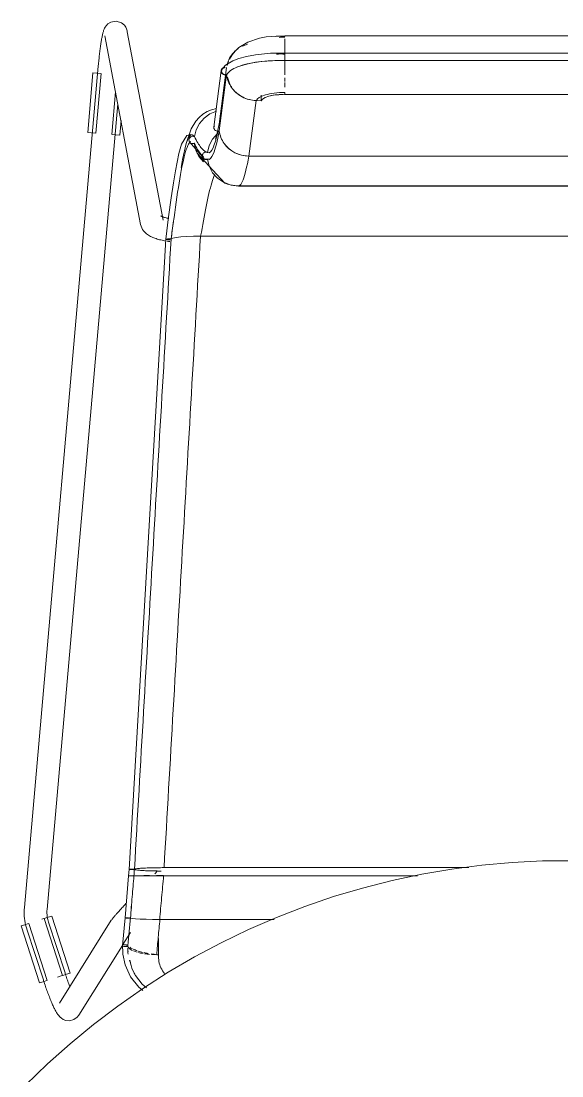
# Model space of a CAD drawing. Header units: millimetres. Extents: x 155927 to 295199, y -4084 to 97293.
# Drawn here: x 177586 to 177871, y 12593 to 13148 of the extents above; entities that cross this region are included whole.
import ezdxf

# ---------------------------------------------------------------- set-up
doc = ezdxf.new("R2010")
doc.units = ezdxf.units.MM
doc.header["$MEASUREMENT"] = 0
doc.layers.add('I-FURN', color=8, linetype='CONTINUOUS', lineweight=9)

msp = doc.modelspace()

# ---------------------------------------------------------------- linework, layer by layer
at = {"layer": 'I-FURN'}
for p, q in [((177633.62, 13147.84), (177631.97, 13146.8)), ((177636.38, 13148.32), (177633.62, 13147.84)), ((177639.13, 13147.49), (177636.38, 13148.32)), ((177639.13, 13147.49), (177640.71, 13146.17)), ((177629.46, 13142.13), (177629.35, 13141.71)), ((177629.56, 13142.53), (177629.46, 13142.13)), ((177629.68, 13142.93), (177629.56, 13142.53)), ((177629.8, 13143.32), (177629.68, 13142.93)), ((177629.95, 13143.73), (177629.8, 13143.32)), ((177630.12, 13144.15), (177629.95, 13143.73)), ((177630.33, 13144.63), (177630.12, 13144.15)), ((177630.63, 13145.19), (177630.33, 13144.63)), ((177631.11, 13145.89), (177630.63, 13145.19)), ((177631.97, 13146.8), (177631.11, 13145.89)), ((177640.71, 13146.17), (177641.46, 13145.09)), ((177641.46, 13145.09), (177641.83, 13144.29)), ((177641.83, 13144.29), (177642.05, 13143.66)), ((177642.05, 13143.66), (177642.18, 13143.15)), ((177642.18, 13143.15), (177642.27, 13142.73)), ((177661.08, 13043.44), (177642.27, 13142.73)), ((177628.4, 13136.66), (177628.31, 13136.06)), ((177628.49, 13137.24), (177628.4, 13136.66)), ((177628.59, 13137.81), (177628.49, 13137.24)), ((177628.68, 13138.36), (177628.59, 13137.81)), ((177628.77, 13138.9), (177628.68, 13138.36)), ((177628.87, 13139.41), (177628.77, 13138.9)), ((177628.96, 13139.91), (177628.87, 13139.41)), ((177629.06, 13140.39), (177628.96, 13139.91)), ((177629.15, 13140.84), (177629.06, 13140.39)), ((177629.25, 13141.29), (177629.15, 13140.84)), ((177629.35, 13141.71), (177629.25, 13141.29)), ((177630.48, 13140.5), (177649.29, 13041.21)), ((177701.09, 13134.4), (177705.8, 13137.27)), ((177705.8, 13137.27), (177711.95, 13139.29)), ((177711.95, 13139.29), (177715.45, 13139.95)), ((177715.45, 13139.95), (177720.66, 13140.46)), ((177720.66, 13140.46), (177725.18, 13140.55)), ((177725.18, 13140.55), (177725.18, 13140.38)), ((178020.03, 13140.55), (177725.18, 13140.55)), ((177725.18, 13140.25), (177725.18, 13140.53)), ((177725.18, 13137.3), (177725.18, 13139.05)), ((177725.18, 13134.45), (177725.18, 13137.03)), ((177627.7, 13131.43), (177627.61, 13130.72)), ((177627.78, 13132.13), (177627.7, 13131.43)), ((177627.87, 13132.81), (177627.78, 13132.13)), ((177627.95, 13133.49), (177627.87, 13132.81)), ((177628.04, 13134.15), (177627.95, 13133.49)), ((177628.13, 13134.8), (177628.04, 13134.15)), ((177628.22, 13135.44), (177628.13, 13134.8)), ((177628.31, 13136.06), (177628.22, 13135.44)), ((177697.44, 13130.5), (177699.11, 13132.57)), ((177699.11, 13132.57), (177701.09, 13134.4)), ((177709.73, 13130.56), (177717.62, 13131.36)), ((177717.62, 13131.36), (177725.18, 13131.51)), ((177725.18, 13134.29), (177725.18, 13131.27)), ((177725.18, 13131.26), (177725.18, 13134.28)), ((178020.03, 13131.51), (177725.18, 13131.51)), ((177725.18, 13127.55), (177725.18, 13131.51)), ((177725.18, 13131.51), (177725.18, 13131.44)), ((177725.18, 13131.44), (177725.18, 13131.24)), ((177725.18, 13131.24), (177725.18, 13130.94)), ((177725.18, 13130.94), (177725.18, 13130.55)), ((177627.08, 13125.56), (177627.01, 13124.81)), ((177627.15, 13126.31), (177627.08, 13125.56)), ((177627.22, 13127.06), (177627.15, 13126.31)), ((177627.3, 13127.8), (177627.22, 13127.06)), ((177627.38, 13128.54), (177627.3, 13127.8)), ((177627.45, 13129.27), (177627.38, 13128.54)), ((177627.53, 13130), (177627.45, 13129.27)), ((177627.61, 13130.72), (177627.53, 13130)), ((177693.97, 13125.12), (177697.8, 13127.42)), ((177696.11, 13128.23), (177697.44, 13130.5)), ((177697.8, 13127.42), (177700.97, 13128.61)), ((177700.97, 13128.61), (177705.01, 13129.69)), ((177703.84, 13125.35), (177701.02, 13124.47)), ((177707.34, 13126.15), (177703.84, 13125.35)), ((177705.01, 13129.69), (177709.73, 13130.56)), ((177712.78, 13126.98), (177707.34, 13126.15)), ((177718.77, 13127.46), (177712.78, 13126.98)), ((177725.18, 13127.55), (177718.77, 13127.46)), ((177725.18, 13130.55), (177725.18, 13130.09)), ((177725.18, 13130.09), (177725.18, 13129.6)), ((177725.18, 13129.6), (177725.18, 13129.1)), ((177725.18, 13129.1), (177725.18, 13128.63)), ((177725.18, 13128.63), (177725.18, 13128.21)), ((177725.18, 13128.21), (177725.18, 13127.88)), ((177725.18, 13127.88), (177725.18, 13127.66)), ((177725.18, 13127.66), (177725.18, 13127.55)), ((177725.18, 13127.58), (177725.18, 13123.76)), ((177725.18, 13123.76), (177725.18, 13127.58)), ((177725.18, 13127.55), (178020.03, 13127.55)), ((177627, 13124.65), (177588.05, 12681.33)), ((177621.43, 13089.63), (177624.19, 13121.04)), ((177624.19, 13121.04), (177626.23, 13120.86)), ((177625.66, 13089.26), (177628.42, 13120.67)), ((177626.23, 13120.86), (177628.29, 13120.68)), ((177627.01, 13124.81), (177627, 13124.65)), ((177687.87, 13092.46), (177691.72, 13122.24)), ((177690.7, 13090.55), (177694.54, 13120.26)), ((177690.72, 13094.1), (177694.56, 13123.8)), ((177692.08, 13122.74), (177693.97, 13125.12)), ((177693.79, 13117.83), (177694.41, 13122.61)), ((177701.02, 13124.47), (177700.51, 13124.28)), ((177725.18, 13120.01), (177725.18, 13123.57)), ((177725.18, 13116.54), (177725.18, 13118.38)), ((177725.18, 13116.06), (177725.18, 13113.87)), ((177636.09, 13111.12), (177634.11, 13088.52)), ((177712.82, 13109.39), (177712.82, 13106.39)), ((177714.81, 13108.04), (177716.8, 13108.71)), ((177716.8, 13108.71), (177719.29, 13109.22)), ((177719.29, 13109.22), (177722.14, 13109.54)), ((177722.14, 13109.54), (177725.18, 13109.65)), ((177725.18, 13113.56), (177725.18, 13113.91)), ((178020.03, 13109.7), (177725.18, 13109.7)), ((177725.18, 13109.65), (178020.03, 13109.65)), ((177600.01, 12680.28), (177637.3, 13104.78)), ((177706.25, 13077.18), (177710.11, 13106.46)), ((177710.11, 13106.46), (177712.82, 13106.39)), ((177712.82, 13106.39), (177713.46, 13107.25)), ((177713.46, 13107.25), (177714.81, 13108.04)), ((177680.13, 13097.57), (177678.4, 13095.6)), ((177682.11, 13099.25), (177680.13, 13097.57)), ((177684.31, 13100.63), (177682.11, 13099.25)), ((177685.81, 13099.4), (177682.73, 13097.22)), ((177686.68, 13101.65), (177684.31, 13100.63)), ((177689.32, 13100.8), (177685.81, 13099.4)), ((177689.18, 13102.31), (177686.68, 13101.65)), ((177638.34, 13088.15), (177639.03, 13096.04)), ((177678.4, 13095.6), (177675.89, 13091.49)), ((177680.24, 13094.4), (177678.5, 13091.08)), ((177682.73, 13097.22), (177680.24, 13094.4)), ((177687.92, 13092.7), (177687.86, 13092.23)), ((177687.86, 13092.23), (177687.92, 13091.76)), ((177688.11, 13093.14), (177687.92, 13092.7)), ((177689.47, 13088.59), (177690.84, 13094.88)), ((177623.47, 13089.45), (177621.43, 13089.63)), ((177625.53, 13089.27), (177623.47, 13089.45)), ((177636.29, 13088.33), (177634.23, 13088.51)), ((177638.34, 13088.15), (177636.29, 13088.33)), ((177670.82, 13083.5), (177673.59, 13088.13)), ((177675.89, 13091.49), (177673.22, 13083.86)), ((177673.59, 13088.13), (177675.78, 13088.66)), ((177674.8, 13086.23), (177675, 13086.68)), ((177674.99, 13086.68), (177674.8, 13086.23)), ((177675.29, 13087.08), (177674.99, 13086.68)), ((177675, 13086.68), (177675.3, 13087.08)), ((177675.68, 13087.39), (177675.29, 13087.08)), ((177675.3, 13087.08), (177675.68, 13087.38)), ((177675.68, 13087.38), (177676.14, 13087.58)), ((177676.14, 13087.58), (177675.68, 13087.39)), ((177675.78, 13088.66), (177676.69, 13088.37)), ((177676.63, 13087.66), (177676.14, 13087.58)), ((177676.14, 13087.58), (177676.63, 13087.65)), ((177677.13, 13087.61), (177676.63, 13087.66)), ((177676.63, 13087.65), (177677.13, 13087.61)), ((177677.13, 13087.61), (177677.6, 13087.45)), ((177677.6, 13087.45), (177677.13, 13087.61)), ((177678.5, 13091.08), (177677.6, 13087.45)), ((177689.71, 13089.06), (177687.21, 13086.19)), ((177687.92, 13091.76), (177688.11, 13091.32)), ((177688.11, 13091.32), (177688.41, 13090.93)), ((177688.41, 13090.93), (177688.79, 13090.63)), ((177688.71, 13086.16), (177689.47, 13088.59)), ((177688.79, 13090.63), (177689.24, 13090.44)), ((177689.24, 13090.44), (177689.73, 13090.36)), ((177689.73, 13090.36), (177690.23, 13090.4)), ((177669.42, 13078.5), (177670.82, 13083.5)), ((177673.22, 13083.86), (177671.33, 13075.34)), ((177674.8, 13086.23), (177674.72, 13085.74)), ((177674.72, 13085.74), (177674.78, 13085.26)), ((177674.73, 13085.74), (177674.8, 13086.23)), ((177674.79, 13085.26), (177674.73, 13085.74)), ((177674.78, 13085.26), (177674.97, 13084.8)), ((177674.97, 13084.8), (177674.79, 13085.26)), ((177674.92, 13084.89), (177683.05, 13075.47)), ((177675.08, 13084.62), (177674.95, 13084.83)), ((177675.26, 13084.4), (177674.97, 13084.8)), ((177674.97, 13084.8), (177675.25, 13084.39)), ((177675.25, 13084.39), (177675.63, 13084.08)), ((177675.64, 13084.08), (177675.26, 13084.4)), ((177675.63, 13084.08), (177676.08, 13083.87)), ((177676.09, 13083.87), (177675.64, 13084.08)), ((177676.08, 13083.87), (177676.58, 13083.78)), ((177676.58, 13083.78), (177676.09, 13083.87)), ((177677.08, 13083.81), (177676.58, 13083.78)), ((177676.58, 13083.78), (177677.07, 13083.81)), ((177677.07, 13083.81), (177677.55, 13083.96)), ((177677.55, 13083.96), (177677.08, 13083.81)), ((177678.34, 13080.35), (177677.55, 13083.96)), ((177677.55, 13083.96), (177678.33, 13080.35)), ((177685.45, 13082.79), (177684.56, 13079.08)), ((177687.21, 13086.19), (177685.45, 13082.79)), ((177693.33, 13083.79), (177695.82, 13081.05)), ((177695.82, 13081.05), (177698.93, 13078.97)), ((177667.61, 13069.48), (177669.42, 13078.5)), ((177671.33, 13075.34), (177670.59, 13071.27)), ((177678.33, 13080.35), (177679.97, 13077.02)), ((177679.98, 13077.02), (177678.34, 13080.35)), ((177679.03, 13078.7), (177693.63, 13063)), ((177679.97, 13077.02), (177682.38, 13074.19)), ((177682.38, 13074.19), (177679.98, 13077.02)), ((177681.78, 13077.82), (177681.72, 13077.32)), ((177681.72, 13077.32), (177681.79, 13077.81)), ((177681.79, 13076.83), (177681.72, 13077.32)), ((177681.72, 13077.32), (177681.78, 13076.83)), ((177681.97, 13078.28), (177681.78, 13077.82)), ((177681.78, 13076.83), (177681.97, 13076.37)), ((177681.79, 13077.81), (177681.98, 13078.28)), ((177681.98, 13076.37), (177681.79, 13076.83)), ((177682.27, 13078.68), (177681.97, 13078.28)), ((177681.97, 13076.37), (177682.27, 13075.97)), ((177681.98, 13078.28), (177682.27, 13078.68)), ((177682.27, 13075.97), (177681.98, 13076.37)), ((177682.27, 13078.68), (177682.65, 13078.99)), ((177682.65, 13078.99), (177682.27, 13078.68)), ((177682.65, 13075.66), (177682.27, 13075.97)), ((177682.27, 13075.97), (177682.65, 13075.66)), ((177683.1, 13079.2), (177682.65, 13078.99)), ((177682.65, 13078.99), (177683.1, 13079.19)), ((177683.1, 13075.46), (177682.65, 13075.66)), ((177682.65, 13075.66), (177683.1, 13075.45)), ((177682.75, 13075.6), (177685.63, 13075.55)), ((177683.1, 13079.19), (177683.59, 13079.28)), ((177683.59, 13079.28), (177683.1, 13079.2)), ((177683.59, 13075.37), (177683.1, 13075.46)), ((177683.1, 13075.45), (177683.59, 13075.37)), ((177683.59, 13079.28), (177684.09, 13079.24)), ((177684.09, 13079.24), (177683.59, 13079.28)), ((177684.09, 13075.41), (177683.59, 13075.37)), ((177683.59, 13075.37), (177684.09, 13075.41)), ((177683.88, 13079.36), (177684.31, 13079.18)), ((177684.09, 13079.24), (177684.56, 13079.08)), ((177684.56, 13079.08), (177684.09, 13079.24)), ((177684.56, 13075.57), (177684.09, 13075.41)), ((177684.09, 13075.41), (177684.56, 13075.57)), ((177684.56, 13075.57), (177685.45, 13071.86)), ((177698.93, 13078.97), (177702.48, 13077.66)), ((177702.48, 13077.66), (177706.25, 13077.18)), ((178038.96, 13077.18), (177706.25, 13077.18)), ((177706.25, 13077.18), (178038.96, 13077.18)), ((177685.45, 13071.86), (177687.21, 13068.46)), ((177687.21, 13068.47), (177685.46, 13071.86)), ((177666.58, 13063.16), (177667.61, 13069.48)), ((177689.72, 13065.6), (177687.21, 13068.47)), ((177687.21, 13068.46), (177689.71, 13065.59)), ((177689.71, 13065.59), (177692.85, 13063.42)), ((177692.85, 13063.42), (177689.72, 13065.6)), ((177665.4, 13055.15), (177666.58, 13063.16)), ((177692.54, 13063.6), (177697, 13061.87)), ((177696.42, 13062.06), (177692.85, 13063.42)), ((177692.85, 13063.42), (177696.42, 13062.05)), ((177693.63, 13063), (177695.56, 13062.29)), ((177700.21, 13061.58), (177696.42, 13062.06)), ((177696.42, 13062.05), (177700.21, 13061.58)), ((177697, 13061.87), (177700.75, 13061.43)), ((178045, 13061.58), (177700.21, 13061.58)), ((177700.21, 13061.58), (178045, 13061.58)), ((177700.75, 13061.43), (178005.55, 13061.43)), ((177664.04, 13045.22), (177665.4, 13055.15)), ((177659.87, 13045.67), (177659.89, 13045.66)), ((177659.89, 13045.66), (177659.96, 13045.61)), ((177659.96, 13045.61), (177660.05, 13045.57)), ((177660.05, 13045.57), (177660.2, 13045.49)), ((177660.2, 13045.49), (177660.4, 13045.4)), ((177660.4, 13045.4), (177660.63, 13045.31)), ((177660.63, 13045.31), (177660.9, 13045.21)), ((177660.9, 13045.21), (177661.2, 13045.1)), ((177661.2, 13045.1), (177661.54, 13044.99)), ((177661.54, 13044.99), (177661.9, 13044.89)), ((177661.9, 13044.89), (177662.3, 13044.78)), ((177662.3, 13044.78), (177662.72, 13044.67)), ((177662.49, 13033.36), (177664.04, 13045.22)), ((177662.72, 13044.67), (177663.16, 13044.57)), ((177663.16, 13044.57), (177663.63, 13044.47)), ((177663.63, 13044.47), (177664.13, 13044.37)), ((177649.29, 13041.21), (177649.55, 13040.22)), ((177649.55, 13040.22), (177649.92, 13039.33)), ((177649.92, 13039.33), (177650.35, 13038.54)), ((177650.35, 13038.54), (177650.84, 13037.85)), ((177650.84, 13037.85), (177651.35, 13037.25)), ((177651.35, 13037.25), (177651.87, 13036.73)), ((177651.87, 13036.73), (177652.4, 13036.28)), ((177652.4, 13036.28), (177652.93, 13035.88)), ((177662.48, 13033.36), (177643.2, 12701.45)), ((177652.93, 13035.88), (177653.47, 13035.52)), ((177653.47, 13035.52), (177654.01, 13035.19)), ((177654.01, 13035.19), (177654.54, 13034.9)), ((177654.54, 13034.9), (177655.09, 13034.63)), ((177655.09, 13034.63), (177655.65, 13034.38)), ((177655.65, 13034.38), (177656.23, 13034.15)), ((177656.23, 13034.15), (177656.81, 13033.93)), ((177656.81, 13033.93), (177657.4, 13033.72)), ((177657.4, 13033.72), (177658, 13033.53)), ((177658, 13033.53), (177658.62, 13033.34)), ((177658.62, 13033.34), (177659.25, 13033.17)), ((177659.25, 13033.17), (177659.89, 13033.01)), ((177659.89, 13033.01), (177660.55, 13032.86)), ((177660.55, 13032.86), (177661.22, 13032.71)), ((177661.22, 13032.71), (177661.9, 13032.58)), ((177661.9, 13032.58), (177662.59, 13032.45)), ((177662.55, 13033.31), (177662.48, 13033.36)), ((177662.56, 13033.41), (177662.49, 13033.36)), ((177662.48, 13033.36), (177662.56, 13033.41)), ((177662.49, 13033.36), (177662.55, 13033.31)), ((177662.55, 13033.31), (177662.74, 13033.26)), ((177662.73, 13033.26), (177662.55, 13033.31)), ((177662.75, 13033.46), (177662.56, 13033.41)), ((177662.56, 13033.41), (177662.75, 13033.46)), ((177663.02, 13033.21), (177662.73, 13033.26)), ((177662.74, 13033.26), (177663.03, 13033.21)), ((177663.05, 13033.51), (177662.75, 13033.46)), ((177662.75, 13033.46), (177663.05, 13033.51)), ((177663.4, 13033.18), (177663.02, 13033.21)), ((177663.03, 13033.21), (177663.4, 13033.18)), ((177663.44, 13033.54), (177663.05, 13033.51)), ((177663.05, 13033.51), (177663.43, 13033.54)), ((177663.3, 13032.34), (177664.01, 13032.23)), ((177663.4, 13033.18), (177663.86, 13033.16)), ((177663.85, 13033.16), (177663.4, 13033.18)), ((177663.43, 13033.54), (177663.89, 13033.56)), ((177663.89, 13033.56), (177663.44, 13033.54)), ((177664.34, 13033.15), (177663.85, 13033.16)), ((177663.86, 13033.16), (177664.35, 13033.15)), ((177664.39, 13033.57), (177663.89, 13033.56)), ((177663.89, 13033.56), (177664.38, 13033.57)), ((177664.01, 13032.23), (177664.74, 13032.13)), ((177664.84, 13033.15), (177664.34, 13033.15)), ((177664.35, 13033.15), (177664.84, 13033.15)), ((177664.38, 13033.57), (177664.88, 13033.57)), ((177664.88, 13033.57), (177664.39, 13033.57)), ((177665.35, 13033.55), (177664.88, 13033.57)), ((177664.88, 13033.57), (177665.35, 13033.55)), ((177665.35, 13033.55), (177666.26, 13033.95)), ((177666.26, 13033.95), (177665.35, 13033.55)), ((177668, 13034.32), (177666.26, 13033.95)), ((177666.26, 13033.95), (177667.99, 13034.31)), ((177668, 13034.32), (177670.46, 13034.63)), ((177670.5, 13034.63), (177668, 13034.32)), ((177670.49, 13034.63), (177673.55, 13034.86)), ((177673.6, 13034.87), (177670.5, 13034.63)), ((177673.6, 13034.87), (177677.07, 13035.02)), ((177677.13, 13035.02), (177673.6, 13034.87)), ((177677.13, 13035.02), (177680.82, 13035.08)), ((177680.9, 13035.08), (177677.13, 13035.02)), ((178064.3, 13035.08), (177680.9, 13035.08)), ((177680.9, 13035.08), (178064.3, 13035.08)), ((177829.01, 12703.66), (177813.14, 12701.6)), ((177844.94, 12705.08), (177829.01, 12703.66)), ((177860.92, 12705.87), (177844.94, 12705.08)), ((177876.92, 12706.02), (177860.92, 12705.87)), ((177642.92, 12698.09), (177641.1, 12675.89)), ((177642.99, 12698.09), (177642.92, 12698.09)), ((177642.92, 12698.09), (177642.99, 12698.09)), ((177642.93, 12698.09), (177643.19, 12701.45)), ((177642.99, 12698.09), (177642.93, 12698.09)), ((177642.93, 12698.09), (177642.99, 12698.09)), ((177643.47, 12698.09), (177643.18, 12698.09)), ((177643.18, 12698.09), (177643.47, 12698.09)), ((177643.26, 12701.48), (177643.2, 12701.45)), ((177643.2, 12701.45), (177643.27, 12701.42)), ((177643.45, 12701.51), (177643.26, 12701.48)), ((177643.27, 12701.42), (177643.46, 12701.4)), ((177643.74, 12701.53), (177643.45, 12701.51)), ((177643.46, 12701.4), (177643.75, 12701.37)), ((177643.86, 12698.1), (177643.47, 12698.1)), ((177643.85, 12698.09), (177643.47, 12698.09)), ((177643.47, 12698.09), (177643.85, 12698.09)), ((177643.48, 12698.1), (177643.86, 12698.1)), ((177644.13, 12701.55), (177643.74, 12701.53)), ((177643.75, 12701.37), (177644.13, 12701.36)), ((177644.31, 12698.09), (177643.85, 12698.09)), ((177643.85, 12698.09), (177644.3, 12698.09)), ((177643.86, 12698.1), (177644.31, 12698.1)), ((177644.31, 12698.1), (177643.86, 12698.1)), ((177644.58, 12701.56), (177644.13, 12701.55)), ((177644.13, 12701.36), (177644.58, 12701.35)), ((177644.3, 12698.09), (177644.79, 12698.08)), ((177644.31, 12698.1), (177644.8, 12698.1)), ((177644.8, 12698.1), (177644.31, 12698.1)), ((177644.8, 12698.08), (177644.31, 12698.09)), ((177645.07, 12701.56), (177644.58, 12701.56)), ((177644.58, 12701.35), (177645.07, 12701.34)), ((177644.79, 12698.08), (177645.29, 12698.08)), ((177644.8, 12698.1), (177645.3, 12698.1)), ((177645.3, 12698.1), (177644.8, 12698.1)), ((177645.29, 12698.08), (177644.8, 12698.08)), ((177645.56, 12701.56), (177645.07, 12701.56)), ((177645.07, 12701.34), (177645.57, 12701.34)), ((177645.76, 12698.09), (177645.29, 12698.08)), ((177645.29, 12698.08), (177645.76, 12698.09)), ((177645.3, 12698.1), (177645.77, 12698.1)), ((177645.77, 12698.1), (177645.3, 12698.1)), ((177646.03, 12701.55), (177645.56, 12701.56)), ((177645.57, 12701.34), (177646.04, 12701.35)), ((177646.65, 12698.07), (177645.76, 12698.09)), ((177645.76, 12698.09), (177646.65, 12698.07)), ((177646.92, 12701.76), (177646.03, 12701.55)), ((177646.04, 12701.35), (177646.94, 12701.14)), ((177648.39, 12698.06), (177646.65, 12698.07)), ((177646.65, 12698.07), (177648.4, 12698.06)), ((177648.41, 12698.13), (177646.66, 12698.11)), ((177646.67, 12698.11), (177648.42, 12698.13)), ((177648.67, 12701.95), (177646.92, 12701.76)), ((177646.94, 12701.14), (177648.69, 12700.95)), ((177650.9, 12698.05), (177648.4, 12698.06)), ((177648.4, 12698.06), (177650.9, 12698.05)), ((177650.91, 12698.14), (177648.41, 12698.13)), ((177648.42, 12698.13), (177650.92, 12698.14)), ((177651.17, 12702.12), (177648.67, 12701.95)), ((177648.69, 12700.95), (177651.19, 12700.79)), ((177654.03, 12698.04), (177650.9, 12698.05)), ((177650.9, 12698.05), (177654.03, 12698.04)), ((177654.04, 12698.15), (177650.91, 12698.14)), ((177650.92, 12698.14), (177654.04, 12698.15)), ((177654.3, 12702.24), (177651.17, 12702.12)), ((177651.19, 12700.79), (177654.31, 12700.66)), ((177657.6, 12698.03), (177654.03, 12698.04)), ((177654.03, 12698.04), (177657.6, 12698.03)), ((177657.87, 12702.32), (177654.3, 12702.24)), ((177654.31, 12700.66), (177657.86, 12700.59)), ((177658.16, 12700.7), (177656.69, 12699.18)), ((177657.6, 12698.15), (177661.38, 12698.16)), ((177661.38, 12698.16), (177657.6, 12698.15)), ((177661.39, 12698.03), (177657.6, 12698.03)), ((177657.6, 12698.03), (177661.39, 12698.03)), ((177657.86, 12700.59), (177660.11, 12700.56)), ((177661.65, 12702.35), (177657.87, 12702.32)), ((177795.13, 12698.03), (177661.39, 12698.03)), ((177661.39, 12698.03), (177795.13, 12698.03)), ((177822.23, 12702.35), (177661.65, 12702.35)), ((177661.65, 12702.35), (177822.23, 12702.35)), ((177797.37, 12698.9), (177781.72, 12695.58)), ((177813.14, 12701.6), (177797.37, 12698.9)), ((177781.72, 12695.58), (177766.22, 12691.63)), ((177750.88, 12687.07), (177735.74, 12681.9)), ((177766.22, 12691.63), (177750.88, 12687.07)), ((177588.05, 12681.33), (177587.97, 12680.19)), ((177638.68, 12680.3), (177639.06, 12680.71)), ((177639.06, 12680.71), (177639.45, 12681.14)), ((177639.45, 12681.14), (177639.86, 12681.57)), ((177639.86, 12681.57), (177640.27, 12682.02)), ((177640.27, 12682.02), (177640.69, 12682.47)), ((177640.69, 12682.47), (177641.12, 12682.93)), ((177641.12, 12682.93), (177641.57, 12683.4)), ((177735.74, 12681.9), (177720.82, 12676.13)), ((177587.97, 12680.19), (177587.94, 12679.05)), ((177587.94, 12679.05), (177587.96, 12677.9)), ((177587.96, 12677.9), (177588.02, 12676.76)), ((177588.02, 12676.76), (177588.12, 12675.63)), ((177588.12, 12675.63), (177588.27, 12674.49)), ((177597.19, 12675.15), (177598.35, 12675.52)), ((177598.45, 12675.56), (177608.14, 12645.55)), ((177598.57, 12675.59), (177600.54, 12676.23)), ((177599.94, 12678.93), (177599.96, 12679.59)), ((177599.95, 12678.26), (177599.94, 12678.93)), ((177599.99, 12677.6), (177599.95, 12678.26)), ((177599.96, 12679.59), (177600, 12680.25)), ((177600.05, 12676.94), (177599.99, 12677.6)), ((177600, 12680.25), (177600.01, 12680.28)), ((177600.14, 12676.29), (177600.05, 12676.94)), ((177600.25, 12675.63), (177600.14, 12676.29)), ((177600.39, 12674.99), (177600.25, 12675.63)), ((177600.54, 12676.23), (177602.49, 12676.86)), ((177612.18, 12646.85), (177602.49, 12676.86)), ((177634.06, 12674.95), (177634.24, 12675.21)), ((177634.24, 12675.21), (177634.42, 12675.44)), ((177634.42, 12675.44), (177634.59, 12675.66)), ((177634.59, 12675.66), (177634.77, 12675.88)), ((177634.77, 12675.88), (177634.96, 12676.11)), ((177634.96, 12676.11), (177635.16, 12676.35)), ((177635.16, 12676.35), (177635.38, 12676.6)), ((177635.38, 12676.6), (177635.61, 12676.87)), ((177635.61, 12676.87), (177635.85, 12677.15)), ((177635.85, 12677.15), (177636.11, 12677.44)), ((177636.11, 12677.44), (177636.38, 12677.75)), ((177636.38, 12677.75), (177636.67, 12678.08)), ((177636.67, 12678.08), (177636.97, 12678.41)), ((177636.97, 12678.41), (177637.28, 12678.76)), ((177637.28, 12678.76), (177637.61, 12679.13)), ((177637.61, 12679.13), (177637.96, 12679.51)), ((177637.96, 12679.51), (177638.31, 12679.9)), ((177638.31, 12679.9), (177638.68, 12680.3)), ((177641.09, 12675.89), (177639.67, 12661.4)), ((177641.16, 12675.92), (177641.09, 12675.89)), ((177641.09, 12675.89), (177641.16, 12675.87)), ((177641.1, 12675.89), (177641.16, 12675.92)), ((177641.17, 12675.87), (177641.1, 12675.89)), ((177641.35, 12675.94), (177641.16, 12675.92)), ((177641.16, 12675.92), (177641.35, 12675.94)), ((177641.16, 12675.87), (177641.35, 12675.84)), ((177641.64, 12675.96), (177641.35, 12675.94)), ((177641.35, 12675.94), (177641.64, 12675.96)), ((177641.35, 12675.84), (177641.65, 12675.82)), ((177641.65, 12675.82), (177641.36, 12675.84)), ((177642.02, 12675.98), (177641.64, 12675.96)), ((177641.64, 12675.96), (177642.02, 12675.98)), ((177641.65, 12675.82), (177642.03, 12675.8)), ((177642.04, 12675.8), (177641.65, 12675.82)), ((177642.47, 12675.99), (177642.02, 12675.98)), ((177642.02, 12675.98), (177642.47, 12675.99)), ((177642.03, 12675.8), (177642.49, 12675.79)), ((177642.49, 12675.79), (177642.04, 12675.8)), ((177642.96, 12675.99), (177642.47, 12675.99)), ((177642.47, 12675.99), (177642.97, 12675.99)), ((177642.49, 12675.79), (177642.98, 12675.79)), ((177642.98, 12675.79), (177642.49, 12675.79)), ((177642.98, 12675.79), (177643.47, 12675.79)), ((177643.48, 12675.79), (177642.98, 12675.79)), ((177643.93, 12675.98), (177643.46, 12675.99)), ((177643.46, 12675.99), (177643.93, 12675.98)), ((177643.47, 12675.79), (177643.94, 12675.8)), ((177643.95, 12675.8), (177643.48, 12675.79)), ((177643.94, 12675.8), (177644.84, 12675.61)), ((177644.83, 12675.61), (177643.95, 12675.8)), ((177646.55, 12675.43), (177644.84, 12675.61)), ((177644.84, 12675.61), (177646.57, 12675.43)), ((177649.01, 12675.28), (177646.57, 12675.43)), ((177646.57, 12675.43), (177649.05, 12675.28)), ((177652.08, 12675.16), (177649.05, 12675.28)), ((177649.05, 12675.28), (177652.15, 12675.16)), ((177655.59, 12675.09), (177652.15, 12675.16)), ((177652.15, 12675.16), (177655.58, 12675.09)), ((177655.68, 12675.09), (177659.44, 12675.06)), ((177659.32, 12675.06), (177655.68, 12675.09)), ((177720.82, 12676.13), (177706.14, 12669.76)), ((177586.34, 12671.64), (177588.29, 12672.27)), ((177596.03, 12641.64), (177586.34, 12671.64)), ((177588.27, 12674.49), (177588.47, 12673.37)), ((177588.29, 12672.27), (177590.26, 12672.91)), ((177588.47, 12673.37), (177588.71, 12672.25)), ((177588.71, 12672.25), (177588.99, 12671.15)), ((177588.99, 12671.15), (177589.32, 12670.05)), ((177589.32, 12670.05), (177589.34, 12670.01)), ((177589.34, 12670.01), (177598.05, 12643.19)), ((177600.07, 12642.94), (177590.38, 12672.95)), ((177600.56, 12674.35), (177600.39, 12674.99)), ((177600.75, 12673.71), (177600.56, 12674.35)), ((177609.46, 12646.9), (177600.75, 12673.71)), ((177633.85, 12674.62), (177606.54, 12631.04)), ((177633.85, 12674.62), (177634.06, 12674.95)), ((177659.44, 12675.06), (177719.56, 12675.06)), ((177719.56, 12675.06), (177659.44, 12675.06)), ((177706.14, 12669.76), (177691.73, 12662.81)), ((177639.98, 12661.81), (177644.02, 12668.25)), ((177658.74, 12665.02), (177658.74, 12655.27)), ((177616.71, 12624.67), (177639.74, 12661.43)), ((177639.88, 12656.83), (177639.8, 12662.29)), ((177691.73, 12662.81), (177677.61, 12655.29)), ((177641.1, 12651.18), (177639.88, 12656.83)), ((177658.79, 12656.51), (177657.75, 12656.51)), ((177677.61, 12655.29), (177663.8, 12647.22)), ((177644, 12644.87), (177641.1, 12651.18)), ((177646.57, 12645.58), (177644.66, 12649.27)), ((177597.98, 12642.27), (177596.03, 12641.64)), ((177599.95, 12642.9), (177597.98, 12642.27)), ((177598.2, 12642.74), (177598.05, 12643.19)), ((177598.44, 12642), (177598.2, 12642.74)), ((177598.69, 12641.26), (177598.44, 12642)), ((177605.56, 12644.72), (177608.04, 12645.52)), ((177610.23, 12646.22), (177608.26, 12645.59)), ((177609.57, 12646.57), (177609.46, 12646.9)), ((177609.8, 12645.88), (177609.57, 12646.57)), ((177610.03, 12645.19), (177609.8, 12645.88)), ((177610.26, 12644.51), (177610.03, 12645.19)), ((177612.18, 12646.85), (177610.23, 12646.22)), ((177610.5, 12643.83), (177610.26, 12644.51)), ((177610.73, 12643.15), (177610.5, 12643.83)), ((177610.97, 12642.49), (177610.73, 12643.15)), ((177611.2, 12641.83), (177610.97, 12642.49)), ((177611.44, 12641.18), (177611.2, 12641.83)), ((177648.33, 12639.34), (177644, 12644.87)), ((177650.07, 12641.01), (177646.57, 12645.58)), ((177663.8, 12647.22), (177650.32, 12638.59)), ((177598.94, 12640.53), (177598.69, 12641.26)), ((177599.19, 12639.8), (177598.94, 12640.53)), ((177599.44, 12639.08), (177599.19, 12639.8)), ((177599.7, 12638.36), (177599.44, 12639.08)), ((177599.95, 12637.65), (177599.7, 12638.36)), ((177600.21, 12636.96), (177599.95, 12637.65)), ((177600.46, 12636.27), (177600.21, 12636.96)), ((177600.71, 12635.59), (177600.46, 12636.27)), ((177611.67, 12640.55), (177611.44, 12641.18)), ((177611.9, 12639.93), (177611.67, 12640.55)), ((177650.32, 12638.59), (177637.2, 12629.44)), ((177650.39, 12637.7), (177648.33, 12639.34)), ((177652.41, 12639.04), (177650.07, 12641.01)), ((177600.97, 12634.92), (177600.71, 12635.59)), ((177601.22, 12634.27), (177600.97, 12634.92)), ((177601.47, 12633.63), (177601.22, 12634.27)), ((177601.73, 12633.01), (177601.47, 12633.63)), ((177601.97, 12632.39), (177601.73, 12633.01)), ((177602.22, 12631.8), (177601.97, 12632.39)), ((177602.47, 12631.22), (177602.22, 12631.8)), ((177602.71, 12630.66), (177602.47, 12631.22)), ((177602.95, 12630.11), (177602.71, 12630.66)), ((177603.19, 12629.59), (177602.95, 12630.11)), ((177603.42, 12629.08), (177603.19, 12629.59)), ((177603.65, 12628.59), (177603.42, 12629.08)), ((177603.89, 12628.11), (177603.65, 12628.59)), ((177604.12, 12627.66), (177603.89, 12628.11)), ((177604.34, 12627.22), (177604.12, 12627.66)), ((177604.57, 12626.79), (177604.34, 12627.22)), ((177604.8, 12626.38), (177604.57, 12626.79)), ((177605.04, 12625.98), (177604.8, 12626.38)), ((177605.28, 12625.59), (177605.04, 12625.98)), ((177605.54, 12625.2), (177605.28, 12625.59)), ((177605.81, 12624.81), (177605.54, 12625.2)), ((177637.2, 12629.44), (177624.46, 12619.77)), ((177606.13, 12624.41), (177605.81, 12624.81)), ((177606.5, 12623.98), (177606.13, 12624.41)), ((177606.96, 12623.52), (177606.5, 12623.98)), ((177607.59, 12623), (177606.96, 12623.52)), ((177608.5, 12622.43), (177607.59, 12623)), ((177609.88, 12621.91), (177608.5, 12622.43)), ((177611.86, 12621.74), (177609.88, 12621.91)), ((177614.08, 12622.32), (177611.86, 12621.74)), ((177624.46, 12619.77), (177612.11, 12609.59)), ((177615.82, 12623.55), (177614.08, 12622.32)), ((177615.82, 12623.55), (177616.71, 12624.67)), ((177612.11, 12609.59), (177600.18, 12598.93)), ((177600.18, 12598.93), (177588.69, 12587.81))]:
    msp.add_line(p, q, dxfattribs=at)
for centre, major_axis, ratio, start_param, end_param in [((177725.18, 13136.27), (-12.4, 0), 0.287441, 4.712389, 4.950404), ((177725.18, 13124.8), (0, -15.75), 0.000004, 5.8107, 5.99294), ((177689.82, 13092.23), (-1.96, 0), 0.955139, 5.775592, 8.064923), ((177706.38, 13092.25), (-15.78, 0), 0.955139, 0.112537, 0.354036), ((177706.38, 13092.25), (-15.78, 0), 0.955139, 0.354206, 0.595753), ((177706.38, 13092.25), (-15.78, 0), 0.955139, 0.595876, 1.562553)]:
    msp.add_ellipse(centre, major_axis=major_axis, ratio=ratio, start_param=start_param, end_param=end_param, dxfattribs=at)
for points in [[(177720.21, 13140.24), (177721.79, 13140.39), (177723.46, 13140.46), (177725.18, 13140.45)], [(177705.57, 13136.1), (177704.62, 13135.84), (177703.68, 13135.49), (177702.79, 13135.07)], [(177720.91, 13130.96), (177722.33, 13131), (177723.75, 13131), (177725.18, 13130.97)], [(177694.75, 13120.25), (177695.1, 13120.97), (177696.41, 13122.38), (177700.11, 13124.28), (177705.18, 13125.81), (177711.32, 13126.92), (177718.18, 13127.55), (177722.83, 13127.62), (177725.18, 13127.58)], [(177695.03, 13125.21), (177695.18, 13125.86), (177695.38, 13126.51), (177695.62, 13127.14)], [(177694.28, 13120.1), (177694.2, 13120.09), (177694.03, 13120.07), (177693.87, 13120.07), (177693.78, 13120.07)], [(177694.54, 13120.26), (177694.69, 13119.01), (177695.27, 13116.64), (177697.04, 13113.3), (177699.57, 13110.46), (177702.71, 13108.27), (177706.31, 13106.86), (177708.81, 13106.5), (177710.11, 13106.46)], [(177696.53, 13114.74), (177695.83, 13116), (177695.43, 13117.37), (177695.09, 13118.75)], [(177697.38, 13113.38), (177697.26, 13113.55), (177697.15, 13113.73), (177697.04, 13113.92)], [(177710.35, 13106.47), (177710.61, 13107.58), (177713.99, 13109.75), (177721.39, 13110.71), (177725.18, 13110.77)], [(177724.34, 13109.7), (177721.56, 13109.64), (177718.42, 13109.37), (177716.8, 13108.76)], [(177690.7, 13090.55), (177689.68, 13085.05), (177687.63, 13076.99), (177685.58, 13075.02), (177684.56, 13075.57)], [(177700.21, 13061.58), (177700.39, 13061.48), (177700.57, 13061.43), (177700.75, 13061.43)], [(177666.53, 13042.72), (177666.14, 13039.69), (177665.76, 13036.62), (177665.37, 13033.56)], [(177646.03, 12701.55), (177649.25, 12756.96), (177655.69, 12867.72), (177662.13, 12978.31), (177665.35, 13033.55)], [(177671.24, 12868.84), (177674.43, 12924.3), (177677.63, 12979.72), (177680.82, 13035.08)], [(177661.65, 12702.35), (177664.85, 12757.87), (177668.04, 12813.4), (177671.24, 12868.84)], [(177646.04, 12701.35), (177645.44, 12701.34), (177643.94, 12701.34), (177643.19, 12701.41), (177643.19, 12701.45)], [(177643.95, 12675.8), (177644.25, 12679.51), (177644.86, 12686.93), (177645.46, 12694.37), (177645.76, 12698.09)], [(177646.03, 12701.55), (177645.99, 12700.97), (177645.9, 12699.82), (177645.81, 12698.66), (177645.76, 12698.09)], [(177646.04, 12701.35), (177645.99, 12700.81), (177645.9, 12699.73), (177645.81, 12698.64), (177645.77, 12698.1)], [(177660.36, 12686.54), (177660.7, 12690.37), (177661.04, 12694.2), (177661.39, 12698.03)], [(177645.14, 12690.55), (177645.18, 12690.96), (177645.21, 12691.37), (177645.24, 12691.78)], [(177643.93, 12675.98), (177644.24, 12679.63), (177644.54, 12683.28), (177644.84, 12686.93)], [(177659.32, 12675.06), (177659.67, 12678.88), (177660.01, 12682.71), (177660.36, 12686.54)], [(177643.94, 12675.8), (177643.71, 12673.27), (177643.23, 12668.24), (177642.75, 12663.29), (177642.51, 12660.84)], [(177643.93, 12675.98), (177643.7, 12673.61), (177643.46, 12671.25), (177643.23, 12668.9)], [(177659.44, 12675.06), (177659.14, 12671.93), (177658.55, 12665.68), (177658, 12659.54), (177657.75, 12656.51)], [(177639.86, 12662.15), (177639.9, 12662.1), (177640.02, 12662.01), (177640.32, 12661.88), (177640.7, 12661.76), (177641.16, 12661.67), (177641.65, 12661.6), (177642.15, 12661.57), (177642.46, 12661.57), (177642.61, 12661.58)], [(177645.06, 12658.68), (177644.36, 12659), (177643.22, 12659.7), (177642.65, 12660.45), (177642.51, 12660.84)], [(177642.55, 12660.01), (177642.56, 12659.36), (177642.6, 12658.71), (177642.66, 12658.07)], [(177642.69, 12656.85), (177642.6, 12657.66), (177642.59, 12658.49), (177642.6, 12659.31)], [(177643.52, 12660.49), (177643.93, 12660.17), (177644.45, 12659.84), (177645.09, 12659.53)], [(177645.34, 12659.42), (177645.97, 12659.12), (177646.72, 12658.84), (177647.53, 12658.58)], [(177647.49, 12657.79), (177646.76, 12658), (177646.12, 12658.23), (177645.52, 12658.48)], [(177647.96, 12658.42), (177648.76, 12658.17), (177649.64, 12657.95), (177650.56, 12657.73)], [(177643.48, 12653.6), (177643.61, 12653.13), (177643.75, 12652.67), (177643.91, 12652.21)], [(177650.54, 12657.11), (177649.7, 12657.25), (177648.89, 12657.42), (177648.15, 12657.61)], [(177651.22, 12657.58), (177651.86, 12657.44), (177652.53, 12657.3), (177653.21, 12657.18)], [(177654.03, 12656.68), (177653.13, 12656.75), (177652.24, 12656.85), (177651.39, 12656.98)], [(177654.91, 12656.93), (177655.38, 12656.86), (177655.86, 12656.81), (177656.34, 12656.76)], [(177657.75, 12656.51), (177656.79, 12656.52), (177655.86, 12656.55), (177654.95, 12656.61)], [(177658.74, 12654.99), (177658.73, 12655.5), (177658.75, 12656), (177658.79, 12656.51)]]:
    msp.add_open_spline(points, degree=3, dxfattribs=at)
for points, knots in [([(177700.82, 13133.93), (177700.42, 13133.65), (177699.05, 13132.61), (177697.05, 13130.45), (177695.44, 13127.6), (177694.97, 13125.66), (177694.81, 13124.89)], [0.434972, 0.434972, 0.434972, 0.434972, 0.5, 0.6666667, 0.8333333, 0.9407177, 0.9407177, 0.9407177, 0.9407177]), ([(177693.69, 13123.84), (177693.55, 13123.84), (177693.32, 13123.83), (177693.03, 13123.76), (177692.76, 13123.66), (177692.45, 13123.48), (177692.13, 13123.19), (177691.89, 13122.83), (177691.76, 13122.48), (177691.71, 13122.17), (177691.71, 13121.9), (177691.74, 13121.63), (177691.81, 13121.38), (177691.93, 13121.13), (177692.12, 13120.82), (177692.44, 13120.49), (177692.84, 13120.26), (177693.19, 13120.14), (177693.57, 13120.07), (177694.01, 13120.08), (177694.37, 13120.18), (177694.54, 13120.26)], [0.1111111, 0.1111111, 0.1111111, 0.1111111, 0.1666667, 0.1944444, 0.2222222, 0.2777778, 0.3333333, 0.3888889, 0.4444444, 0.4791667, 0.5138889, 0.5486111, 0.5833333, 0.6180556, 0.6527778, 0.7222222, 0.7916667, 0.8263889, 0.8611111, 0.9305556, 1, 1, 1, 1]), ([(177693.29, 13120.17), (177693.17, 13120.2), (177692.94, 13120.3), (177692.53, 13120.58), (177692.07, 13121.13), (177691.82, 13122), (177692.05, 13122.78), (177692.45, 13123.29), (177692.83, 13123.59), (177693.29, 13123.78), (177693.62, 13123.82), (177693.78, 13123.82)], [-0.8125, -0.8125, -0.8125, -0.8125, -0.765625, -0.71875, -0.625, -0.5, -0.375, -0.3125, -0.25, -0.1875, -0.125, -0.125, -0.125, -0.125]), ([(177706.57, 13107.01), (177705.34, 13107.33), (177702.19, 13108.62), (177699.16, 13110.71), (177697.96, 13112.42)], [-0.8333333, -0.8333333, -0.8333333, -0.8333333, -0.6666667, -0.3843433, -0.3843433, -0.3843433, -0.3843433]), ([(177677.6, 13087.45), (177676.58, 13089), (177675.29, 13088.77), (177674.01, 13085.75), (177673.75, 13085.03)], [0, 0, 0, 0, 0.25, 0.3133981, 0.3133981, 0.3133981, 0.3133981]), ([(177683.88, 13079.36), (177682.95, 13079.83), (177680.85, 13081.62), (177678.76, 13085.05), (177677.6, 13087.45)], [0.0974621, 0.0974621, 0.0974621, 0.0974621, 0.5, 1, 1, 1, 1]), ([(177690.01, 13090.46), (177689.21, 13086.75), (177687.4, 13080.26), (177685.58, 13078.53), (177684.56, 13079.08)], [0.1122148, 0.1122148, 0.1122148, 0.1122148, 0.5, 1, 1, 1, 1]), ([(177675.72, 13084.84), (177675.31, 13084.65), (177673.89, 13083.05), (177671.45, 13074.75), (177668.4, 13056.31), (177666.37, 13041.1), (177665.35, 13033.55)], [0.1500588, 0.1500588, 0.1500588, 0.1500588, 0.25, 0.5, 0.75, 1, 1, 1, 1]), ([(177682.43, 13076.83), (177681.97, 13077.22), (177680.35, 13078.9), (177678.72, 13081.55), (177677.55, 13083.96)], [0.303693, 0.303693, 0.303693, 0.303693, 0.5, 1, 1, 1, 1]), ([(177700.75, 13061.43), (177701.58, 13061.43), (177703.41, 13063.81), (177705.24, 13071.45), (177706.25, 13077.18)], [0.0892846, 0.0892846, 0.0892846, 0.0892846, 0.5, 1, 1, 1, 1]), ([(177680.9, 13035.08), (177681.88, 13040.47), (177683.82, 13051.25), (177686.26, 13061.96), (177687.72, 13066.2), (177688.2, 13067.35)], [0, 0, 0, 0, 0.25, 0.5, 0.625, 0.625, 0.625, 0.625]), ([(177643.19, 12701.45), (177643.19, 12701.47), (177643.33, 12701.5), (177643.72, 12701.53), (177644.11, 12701.55), (177644.57, 12701.56), (177645.06, 12701.56), (177645.56, 12701.56), (177645.88, 12701.56), (177646.03, 12701.55)], [-0.498493, -0.498493, -0.498493, -0.498493, -0.375, -0.3125, -0.25, -0.1875, -0.125, -0.0625, 0, 0, 0, 0]), ([(177646.03, 12701.55), (177646.31, 12701.7), (177647.7, 12701.9), (177651.06, 12702.13), (177654.22, 12702.25), (177657.83, 12702.33), (177660.38, 12702.35), (177661.65, 12702.35)], [-1, -1, -1, -1, -0.666667, -0.5, -0.333333, -0.166667, 0, 0, 0, 0]), ([(177660.11, 12700.56), (177658.09, 12700.57), (177654.86, 12700.63), (177651.07, 12700.78), (177647.72, 12701), (177646.33, 12701.21), (177646.04, 12701.35)], [-0.9335619, -0.9335619, -0.9335619, -0.9335619, -0.6666667, -0.5, -0.3333333, 0, 0, 0, 0]), ([(177642.51, 12660.84), (177642.37, 12660.82), (177642.08, 12660.79), (177641.66, 12660.78), (177641.29, 12660.79), (177640.99, 12660.81), (177640.72, 12660.84), (177640.47, 12660.89), (177640.25, 12660.96), (177640.05, 12661.02), (177639.86, 12661.12), (177639.75, 12661.21), (177639.72, 12661.25)], [0, 0, 0, 0, 0.0555556, 0.1111111, 0.1666667, 0.1944444, 0.2222222, 0.2777778, 0.3055556, 0.3333333, 0.3888889, 0.4444444, 0.4444444, 0.4444444, 0.4444444]), ([(177646.58, 12645.6), (177646.06, 12646.42), (177644.6, 12648.92), (177644.02, 12651.65), (177643.75, 12653.5)], [-0.4024189, -0.4024189, -0.4024189, -0.4024189, -0.3333333, -0.1972636, -0.1972636, -0.1972636, -0.1972636]), ([(177661.9, 12646.62), (177661.14, 12647.52), (177659.21, 12650.52), (177658.58, 12654.12), (177658.79, 12656.51)], [0.5, 0.5, 0.5, 0.5, 0.6666667, 1, 1, 1, 1])]:
    msp.add_open_spline(points, degree=3, knots=knots, dxfattribs=at)

doc.saveas('drawing.dxf')
